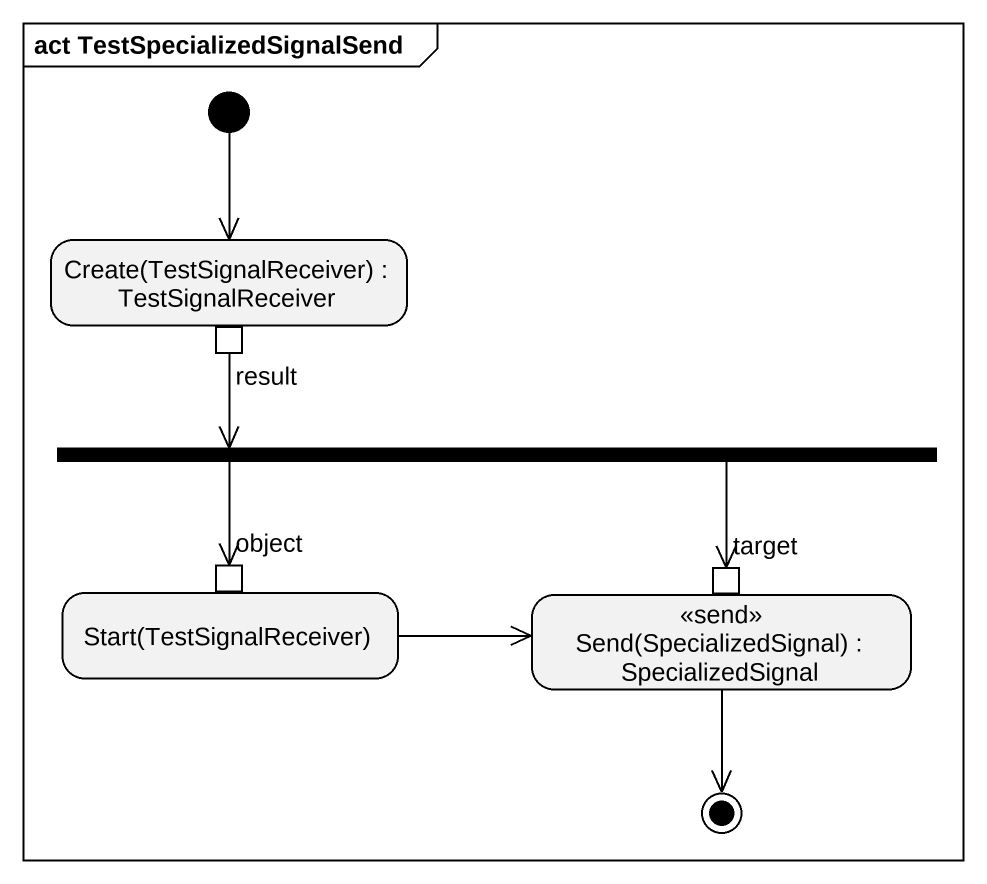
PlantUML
@startuml
mainframe act TestSpecializedSignalSend
hide empty description
state "Create(TestSignalReceiver) : TestSignalReceiver" as Create_TestSignalReceiver {
  state result <<outputPin>>
}
state fork1 <<fork>>
state "Start(TestSignalReceiver)" as Start_TestSignalReceiver {
  state "object" as object_ <<inputPin>>
}
state "Send(SpecializedSignal) : SpecializedSignal" as Send_SpecializedSignal <<send>> {
  state target <<inputPin>>
}
[*] --> Create_TestSignalReceiver
result -right-> fork1
fork1 -left-> object_
fork1 -right-> target
Start_TestSignalReceiver -right-> Send_SpecializedSignal
Send_SpecializedSignal --> [*]
@enduml
